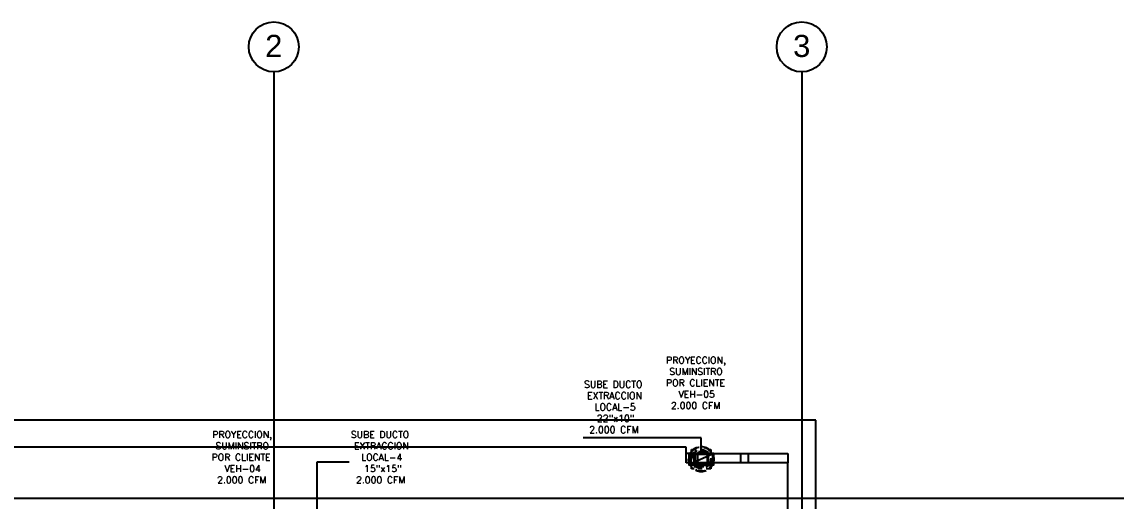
# Model space of a CAD drawing. Header units: inches. Extents: x -3 to 209, y -384 to 20.
# Drawn here: x 132.21 to 159.54, y -252.91 to -240.94 of the extents above; entities that cross this region are included whole.
import ezdxf
from ezdxf import colors
from ezdxf.entities.mleader import LeaderData, LeaderLine
from ezdxf.math import Vec2, Vec3

# ---------------------------------------------------------------- set-up
doc = ezdxf.new("R2010")
doc.units = ezdxf.units.IN
doc.header["$MEASUREMENT"] = 0
doc.linetypes.add('-$0$HIDDEN', pattern=[0.375, 0.25, -0.125])
for name, color, linetype, lineweight in [('A-DETL', 253, 'Continuous', 9), ('A-FLOR', 253, 'Continuous', 9), ('S-GRID', 253, 'Continuous', 9), ('S-GRID-IDEN', 253, 'Continuous', 9)]:
    doc.layers.add(name, color=color, linetype=linetype, lineweight=lineweight)
for name, color, linetype in [('A-WALL', 253, 'Continuous'), ('Hvac Equipos', 3, 'Continuous'), ('NFF-FURN', 253, 'Continuous'), ('PROYECTADOS', 253, 'Continuous')]:
    doc.layers.add(name, color=color, linetype=linetype)
doc.styles.add('Arial_1', font='arial.ttf', dxfattribs={"height": 0.553237})
doc.styles.get("Standard").update_dxf_attribs({"font": 'arial.ttf'})
doc.styles.add('TX1_100', font='romans.shx', dxfattribs={"height": 0.14})

# ---------------------------------------------------------------- blocks, each defined once
blk = doc.blocks.new('veh-03')
at = {"layer": 'Hvac Equipos', "color": 251, "linetype": '-$0$HIDDEN', "true_color": 0x636466}
for p, q in [((37.624, 51.554), (37.624, 51.569)), ((37.624, 51.569), (37.64, 51.569)), ((38.05, 51.512), (37.681, 51.512)), ((37.681, 51.512), (37.681, 51.144)), ((38.018, 51.48), (37.713, 51.48)), ((37.713, 51.48), (37.713, 51.176)), ((37.865, 51.569), (37.84, 51.569)), ((38.018, 51.176), (38.018, 51.48)), ((38.05, 51.144), (38.05, 51.512)), ((38.091, 51.569), (38.107, 51.569)), ((38.107, 51.569), (38.107, 51.554)), ((37.681, 51.144), (38.05, 51.144)), ((37.713, 51.176), (38.018, 51.176)), ((37.624, 51.087), (37.624, 51.102)), ((37.64, 51.087), (37.624, 51.087)), ((38.107, 51.087), (38.091, 51.087)), ((38.107, 51.102), (38.107, 51.087))]:
    blk.add_line(p, q, dxfattribs=at)
at = {"layer": 'Hvac Equipos', "color": 251, "linetype": '-$0$HIDDEN', "ltscale": 0.25, "true_color": 0x636466}
for p, q in [((37.624, 51.102), (37.624, 51.554)), ((37.64, 51.569), (38.091, 51.569)), ((38.107, 51.554), (38.107, 51.102)), ((38.091, 51.087), (37.64, 51.087))]:
    blk.add_line(p, q, dxfattribs=at)
at = {"layer": 'Hvac Equipos', "color": 251, "linetype": '-$0$HIDDEN', "true_color": 0x636466}
for radius in [0.317, 0.302, 0.235]:
    blk.add_circle((37.865, 51.328), radius, dxfattribs=at)
blk = doc.blocks.new('rr')
at = {"linetype": 'ByBlock', "lineweight": -2}
for p, q in [((-0.0127, -0.0127), (0.0127, 0.0127)), ((-0.0127, -0.0127), (-0.0127, 0.0127)), ((-0.0127, 0.0127), (0.0127, 0.0127)), ((0.0127, 0.0127), (0.0127, -0.0127)), ((0.0127, -0.0127), (-0.0127, -0.0127))]:
    blk.add_line(p, q, dxfattribs=at)
blk = doc.blocks.new('20170303 - Modelo Est RT 16 Arpro CENTRAL_rvt-1-Borde De Placa SobreCubierta')
at = {"layer": 'A-FLOR', "linetype": 'ByBlock', "lineweight": -2}
for p, q in [((-12.202, 19.475), (-12.202, 19.715)), ((-11.132, 19.715), (-11.132, 19.475)), ((-10.932, 19.475), (-10.932, 19.715))]:
    blk.add_line(p, q, dxfattribs=at)
blk = doc.blocks.new('Grid - M_Grid Head - Circle-24584-Borde De Placa SobreCubierta')
at = {"layer": 'S-GRID-IDEN', "linetype": 'ByBlock', "lineweight": -2}
blk.add_circle((0, 0), 0.005, dxfattribs=at)
blk = doc.blocks.new('CB TEC 23-03-2017')
at = {"layer": 'A-DETL', "linetype": 'ByBlock', "lineweight": -2}
for p, q in [((241.009, 5586.446), (218.409, 5586.446)), ((241.009, 5586.051), (241.009, 5586.446)), ((243.553, 5586.051), (241.009, 5586.051)), ((243.553, 5584.121), (243.553, 5586.051))]:
    blk.add_line(p, q, dxfattribs=at)
at = {"layer": 'A-FLOR', "linetype": 'ByBlock', "lineweight": -2}
for p, q in [((244.253, 5587.121), (217.869, 5587.121)), ((244.253, 5584.85), (244.253, 5587.121)), ((241.129, 5586.29), (243.553, 5586.29)), ((243.553, 5586.29), (243.553, 5586.051))]:
    blk.add_line(p, q, dxfattribs=at)
at = {"layer": 'A-WALL', "linetype": 'ByBlock', "lineweight": -2}
for q in [(241.009, 5586.29), (241.129, 5586.051)]:
    blk.add_line((241.129, 5586.29), q, dxfattribs=at)
at = {"layer": 'S-GRID', "linetype": 'ByBlock', "lineweight": -2}
for p, q in [((230.71, 5595.822), (230.71, 5538.628)), ((243.899, 5595.822), (243.899, 5538.628)), ((209.833, 5585.171), (294.887, 5585.171))]:
    blk.add_line(p, q, dxfattribs=at)
at = {"linetype": 'ByBlock', "lineweight": -2}
blk.add_blockref('20170303 - Modelo Est RT 16 Arpro CENTRAL_rvt-1-Borde De Placa SobreCubierta', (253.504, 5566.575), dxfattribs=at)
at = {"layer": 'S-GRID-IDEN', "linetype": 'ByBlock', "lineweight": -2, "xscale": 125, "yscale": 125, "zscale": 125, "rotation": 180}
for p in [(230.71, 5596.447), (243.899, 5596.447)]:
    blk.add_blockref('Grid - M_Grid Head - Circle-24584-Borde De Placa SobreCubierta', p, dxfattribs=at)
at = {"layer": 'S-GRID-IDEN', "linetype": 'ByBlock', "lineweight": -2, "char_height": 0.553, "width": 0.51295, "attachment_point": 2, "line_spacing_factor": 0.938532, "style": 'Arial_1', "bg_fill": 3, "box_fill_scale": 1.25, "bg_fill_color": 0, "bg_fill_transparency": 0}
for s, insert in [('2', (230.71, 5596.748)), ('3', (243.899, 5596.748))]:
    blk.add_mtext(s, dxfattribs=dict(at, insert=insert))

msp = doc.modelspace()

# ---------------------------------------------------------------- block references
at = {"layer": 'NFF-FURN'}
msp.add_blockref('CB TEC 23-03-2017', (-92.209, -5838.01), dxfattribs=at)

# ---------------------------------------------------------------- next in the draw order: linework, layer by layer
at = {"layer": 'PROYECTADOS'}
msp.add_lwpolyline([(148.876, -251.711), (149.485, -251.711), (149.485, -252.016), (148.876, -252.016)], close=True, dxfattribs=at)

# ---------------------------------------------------------------- next in the draw order: block references
msp.add_blockref('veh-03', (111.315, -303.192), dxfattribs=at)
at = {"layer": 'PROYECTADOS', "xscale": 22, "yscale": 10, "zscale": 15, "rotation": 180.0000002605476}
msp.add_blockref('rr', (149.181, -251.864), dxfattribs=at)

# ---------------------------------------------------------------- next in the draw order: texts
at = {"layer": 'PROYECTADOS', "char_height": 0.17, "attachment_point": 1, "rotation": 0, "style": 'TX1_100'}
for s, insert in [('\\pi1.1286;PROYECCION,\\P\\pi1.2096;SUMINSITRO\\P\\pi1.0112; POR CLIENTE\\P\\pi1.4362;VEH-05\\P\\pi1.25;2.000 CFM', (147.173, -249.306)), ('\\pi1.1205;SUBE DUCTO \\P\\pi1.1974;EXTRACCION\\P\\pi1.3836;LOCAL-5\\P\\pi1.4403;22"x10"\\P\\pi1.25;2.000 CFM', (145.132, -249.909)), ('\\pi1.1286;PROYECCION,\\P\\pi1.2096;SUMINSITRO \\P\\pi1.1124;POR CLIENTE\\P\\pi1.4322;VEH-04\\P\\pi1.25;2.000 CFM', (135.837, -251.164)), ('\\pi1.1205;SUBE DUCTO \\P\\pi1.1974;EXTRACCION\\P\\pi1.3796;LOCAL-4\\P\\pi1.4524;15"x15"\\P\\pi1.25;2.000 CFM', (139.306, -251.164))]:
    msp.add_mtext_dynamic_manual_height_columns(s, width=3.85197, gutter_width=12.5, heights=[3.459], dxfattribs=dict(at, insert=insert))

# ---------------------------------------------------------------- next in the draw order: leaders
at = {"layer": 'PROYECTADOS'}
ml = msp.add_multileader_mtext('Standard', dxfattribs=at)
ml.set_content('', color=256)
ml.set_leader_properties()
ml.build(insert=Vec2(0, 0))
ml.multileader.update_dxf_attribs({"dogleg_length": 2.302, "arrow_head_size": 0.1})
ctx = ml.context
ctx.base_point, ctx.arrow_head_size, ctx.plane_origin = Vec3(142.234, -251.329), 0.1, Vec3(149.181, -252.985)
ctx.text_align_type = 2
notes = []
notes.append((ctx, [(0, (1, 1, 0), (149.181, -251.329), (-1, 0), 2.948, [(0, [(149.181, -251.776)], 0, [])])]))
ctx.mtext.insert, ctx.mtext.alignment, ctx.mtext.flow_direction = Vec3(144.234, -249.329), 3, 5
ml = msp.add_multileader_mtext('Standard', dxfattribs=at)
ml.set_content('', color=256)
ml.set_leader_properties()
ml.build(insert=Vec2(0, 0))
ml.multileader.update_dxf_attribs({"dogleg_length": 2.302, "arrow_head_size": 0.1})
ctx = ml.context
ctx.base_point, ctx.arrow_head_size, ctx.plane_origin = Vec3(140.383, -251.928), 0.1, Vec3(139.586, -253.583)
notes.append((ctx, [(0, (1, 1, 0), (139.586, -251.928), (1, 0), 0.796, [(0, [(139.586, -253.211)], 0, [])])]))
ctx.mtext.insert, ctx.mtext.flow_direction = Vec3(142.383, -249.928), 5
for ctx, leaders in notes:
    for number, flags, end, landing, length, lines in leaders:
        leader = LeaderData()
        leader.index, (leader.has_last_leader_line, leader.has_dogleg_vector, leader.attachment_direction) = number, flags
        leader.last_leader_point, leader.dogleg_vector, leader.dogleg_length = Vec3(end), Vec3(landing), length
        for number, points, colour, breaks in lines:
            line = LeaderLine()
            line.index, line.vertices, line.color, line.breaks = number, Vec3.list(points), colors.encode_raw_color(colour), breaks
            leader.lines.append(line)
        ctx.leaders.append(leader)

doc.saveas('drawing.dxf')
